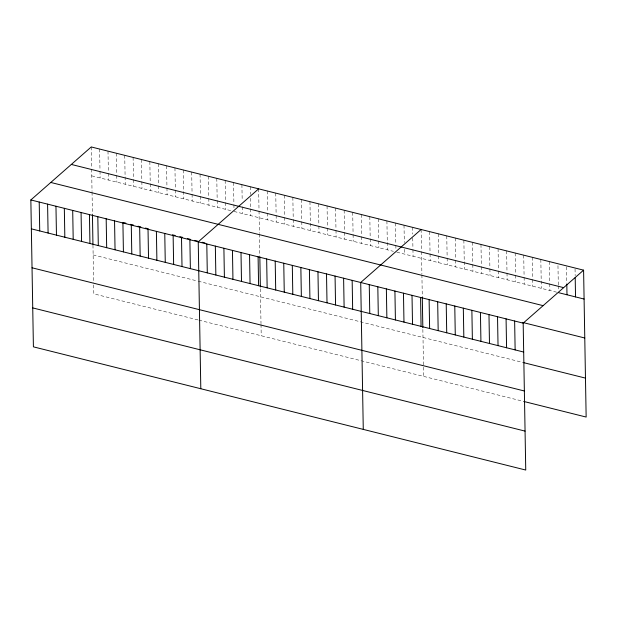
<?xml version="1.0" encoding="UTF-8"?>
<svg xmlns="http://www.w3.org/2000/svg" width="617" height="617" viewBox="0 0 617 617"><rect width="100%" height="100%" fill="white"/><g stroke="black" fill="none" stroke-linecap="round" stroke-linejoin="round"><path stroke-width="0.46" stroke-dasharray="3.08 2.31" d="M91.763 175.853L231.252 210.759M234.044 211.461L393.407 251.335M396.824 252.191L556.727 292.203M93.144 254.914L197.293 280.982M198.227 281.213L523.046 362.495M197.972 319.922L93.823 293.854L93.622 282.609M198.905 320.154L522.869 401.22M575.052 268.973L575.167 275.722M566.499 266.837L566.784 283.211M557.969 265.657L558.3 284.931M558.323 285.887L558.385 289.743M549.385 261.593L549.755 282.787M549.77 283.751L549.886 290.491M540.831 259.456L541.333 288.355M532.278 257.312L532.648 278.506M532.664 279.47L532.787 286.219M523.725 255.176L524.095 276.37M524.118 277.334L524.234 284.075M515.18 253.032L515.55 274.226M515.565 275.19L515.681 281.938M506.626 250.895L506.997 272.089M507.012 273.053L507.128 279.794M498.073 248.751L498.443 269.945M498.459 270.909L498.582 277.658M489.528 246.615L489.898 267.809M489.913 268.773L490.029 275.514M480.975 244.471L481.345 265.672M481.36 266.637L481.476 273.377M472.421 242.334L472.792 263.528M472.807 264.492L472.931 271.233M463.868 240.198L464.377 269.097M455.323 238.054L455.693 259.248M455.708 260.212L455.824 266.96M446.77 235.918L447.14 257.112M447.155 258.076L447.271 264.816M438.217 233.774L438.587 254.968M438.602 255.932L438.726 262.68M429.671 231.637L430.041 252.831M430.057 253.795L430.172 260.536M421.118 229.493L421.488 250.695M421.504 251.651L421.897 273.971M421.905 274.843L422.298 297.34M422.861 329.439L423.678 376.401M412.565 227.357L412.68 234.098M412.75 237.954L412.935 248.551M412.95 249.515L413.074 256.256M404.012 225.22L404.32 242.558M404.436 249.299L404.521 254.119M395.466 223.076L395.836 244.27M395.852 245.234L395.937 250.055M386.913 220.94L387.414 249.839M378.36 218.796L378.73 239.99M378.745 240.954L378.869 247.702M369.814 216.66L370.185 237.853M370.2 238.818L370.316 245.558M361.261 214.515L361.631 235.709M361.647 236.673L361.763 243.422M352.708 212.379L353.078 233.573M353.094 234.537L353.217 241.278M344.155 210.235L344.525 231.437M344.548 232.393L344.664 239.141M335.609 208.099L335.98 229.293M335.995 230.257L336.111 236.997M327.056 205.962L327.426 227.156M327.442 228.12L327.558 234.861M318.503 203.818L318.873 225.012M318.889 225.976L319.012 232.725M309.958 201.682L310.459 230.581M301.404 199.538L301.775 220.732M301.79 221.696L301.906 228.444M292.851 197.401L293.222 218.595M293.237 219.559L293.353 226.3M284.298 195.257L284.668 216.451M284.692 217.415L284.807 224.164M275.753 193.121L276.123 214.315M276.138 215.279L276.254 222.02M267.2 190.977L267.57 212.179M267.585 213.135L267.701 219.883M258.646 188.841L259.017 210.035M259.032 210.999L259.425 233.319M259.441 234.182L259.819 255.816M260.389 288.779L260.999 323.632M261.014 324.496L261.215 335.748M250.278 186.743L250.409 194.455M250.479 198.304L250.649 207.944M250.664 208.901L250.78 215.649M241.91 184.653L242.18 200.07M242.296 206.811L242.412 213.551M233.542 182.555L233.912 203.749M233.928 204.713L233.99 208.569M225.166 180.465L225.537 201.659M225.56 202.623L225.675 209.364M216.798 178.367L217.169 199.561M217.184 200.525L217.307 207.273M208.43 176.277L208.801 197.471M208.816 198.435L208.932 205.176M200.062 174.179L200.432 195.373M200.448 196.337L200.564 203.086M191.694 172.089L192.064 193.283M192.08 194.247L192.195 200.988M183.318 169.991L183.827 198.89M174.95 167.893L175.321 189.095M175.336 190.051L175.459 196.8M166.582 165.803L166.952 186.997M166.968 187.961L167.084 194.702M158.214 163.706L158.584 184.899M158.6 185.864L158.716 192.612M149.846 161.615L150.216 182.809M150.232 183.773L150.347 190.514M141.47 159.518L141.841 180.712M141.864 181.676L141.979 188.424M133.102 157.428L133.473 178.621M133.488 179.586L133.611 186.326M124.734 155.33L125.236 184.236M116.366 153.24L116.736 174.434M116.752 175.398L116.868 182.138M107.998 151.142L108.368 172.336M108.384 173.3L108.499 180.041M99.622 149.044L99.993 170.246M100.016 171.202L100.131 177.951M91.254 146.954L91.624 168.148M91.64 169.112L92.033 191.432M92.049 192.296L92.442 214.793M92.966 245.111L93.607 281.745"/><path stroke-width="0.93" d="M583.589 270.153L523.177 323.146L525.746 470.046L33.411 346.847L30.85 199.947L91.254 146.954L583.589 270.153L586.15 417.053L523.725 401.436M258.646 188.841L198.242 241.833L200.803 388.733M421.118 229.493L360.714 282.486L363.274 429.393M71.325 164.438L563.653 287.638M558.439 292.635L584.091 299.052M50.787 182.455L543.114 305.654M123.13 222.475L125.922 223.177M130.565 224.333L133.357 225.035M138.007 226.2L140.799 226.894M145.45 228.059L148.234 228.76M172.413 234.807L175.205 235.509M179.855 236.673L182.647 237.368M187.298 238.532L190.082 239.234M194.733 240.391L197.525 241.093M202.175 242.257L204.967 242.951M522.344 322.375L584.769 337.993M30.85 199.947L523.177 323.146M31.351 228.845L523.686 352.045M523.902 362.711L585.471 378.113M32.038 267.786L524.365 390.985M32.732 307.906L525.067 431.106M575.206 277.642L575.538 296.916M566.807 284.175L566.984 294.772M514.632 321.002L515.133 349.901M506.079 318.866L506.58 347.764M497.526 316.722L498.035 345.628M488.972 314.585L489.482 343.484M480.427 312.441L480.928 341.348M471.874 310.305L472.375 339.203M463.321 308.161L463.83 337.067M454.775 306.024L455.277 334.923M446.222 303.888L446.723 332.787M437.669 301.744L438.178 330.65M429.116 299.607L429.625 328.506M422.298 297.34L422.83 327.65M420.57 297.463L421.072 326.37M412.017 295.327L412.518 324.226M403.464 293.183L403.973 322.089M394.919 291.047L395.42 319.945M386.365 288.903L386.867 317.809M377.812 286.766L378.321 315.665M369.259 284.63L369.768 313.529M352.16 280.349L352.662 309.248M343.607 278.205L344.116 307.112M335.062 276.069L335.563 304.968M326.509 273.925L327.01 302.831M317.956 271.788L318.457 300.687M309.402 269.644L309.911 298.551M300.857 267.508L301.358 296.407M292.304 265.372L292.805 294.27M283.751 263.228L284.26 292.134M275.197 261.091L275.706 289.99M266.652 258.947L267.153 287.854M259.834 256.687L260.359 286.998M258.099 256.811L258.6 285.71M249.546 254.667L250.055 283.573M241 252.53L241.502 281.429M232.447 250.394L232.948 279.293M223.894 248.25L224.403 277.149M215.341 246.114L215.85 275.012M206.795 243.97L207.297 272.876M189.874 239.735L190.375 268.642M181.506 237.645L182.007 266.544M173.13 235.547L173.639 264.454M164.762 233.457L165.271 262.356M156.394 231.36L156.895 260.258M148.026 229.262L148.527 258.168M139.658 227.172L140.159 256.07M131.282 225.074L131.791 253.98M122.914 222.984L123.423 251.883M114.546 220.886L115.047 249.792M106.178 218.796L106.679 247.695M97.81 216.698L98.311 245.597M92.442 214.793L92.951 244.216M89.434 214.608L89.943 243.507M81.066 212.51L81.575 241.409M72.698 210.412L73.199 239.319M64.33 208.322L64.831 237.221M55.962 206.225L56.463 235.131M47.586 204.134L48.095 233.033M39.218 202.037L39.727 230.943"/></g></svg>
